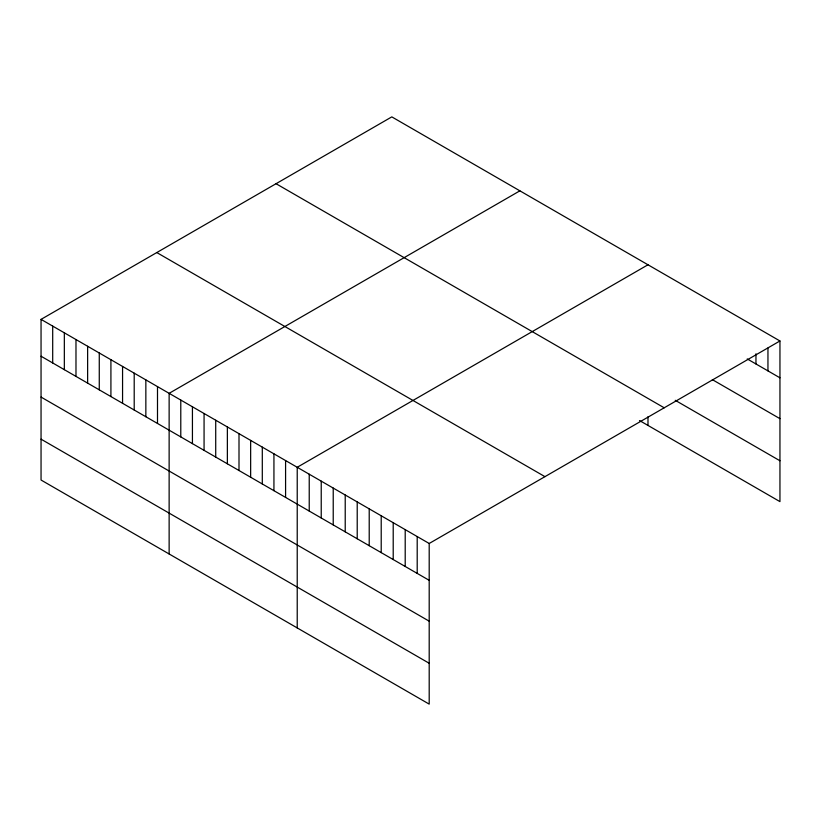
<?xml version="1.0" encoding="UTF-8"?>
<svg xmlns="http://www.w3.org/2000/svg" width="821" height="821" viewBox="0 0 821 821"><rect width="100%" height="100%" fill="white"/><g stroke="black" fill="none" stroke-linecap="round" stroke-linejoin="round"><path stroke-width="1.23" d="M41.05 319.379L429.198 543.481L429.198 704.12L41.05 480.028L41.05 319.379L391.802 116.88L779.95 340.972L779.95 501.621L639.508 420.537M519.888 190.831L169.136 393.331L169.136 553.98M647.985 264.783L297.223 467.282L297.223 627.932M429.198 543.481L779.95 340.972M747.233 358.931L779.95 377.814M712.33 379.63L779.95 418.669M675.242 400.309L779.95 460.766M276.051 183.709L664.199 407.801M156.801 252.56L544.949 476.652M41.05 356.232L429.198 580.324M41.05 397.077L429.198 621.179M41.05 439.173L429.198 663.265M767.953 348.022L767.953 370.887M755.956 353.8L755.956 363.96M647.985 416.76L647.985 425.422M417.201 536.554L417.201 573.397M405.205 529.627L405.205 566.469M393.208 522.7L393.208 559.542M381.211 515.773L381.211 552.615M369.214 508.846L369.214 545.688M357.217 501.918L357.217 538.761M345.22 494.991L345.22 531.834M333.223 488.064L333.223 524.906M321.227 481.137L321.227 517.979M309.23 474.21L309.23 511.052M285.585 460.56L285.585 497.403M273.937 453.839L273.937 490.681M262.299 447.117L262.299 483.959M250.651 440.395L250.651 477.237M239.003 433.673L239.003 470.515M227.366 426.951L227.366 463.793M215.718 420.229L215.718 457.071M204.07 413.507L204.07 450.349M192.432 406.785L192.432 443.627M180.784 400.053L180.784 436.905M157.499 386.609L157.499 423.451M145.851 379.887L145.851 416.729M134.203 373.165L134.203 410.007M122.565 366.443L122.565 403.285M110.917 359.721L110.917 396.564M99.269 352.999L99.269 389.842M87.631 346.277L87.631 383.12M75.984 339.555L75.984 376.398M64.336 332.833L64.336 369.676M52.698 326.111L52.698 362.954"/></g></svg>
